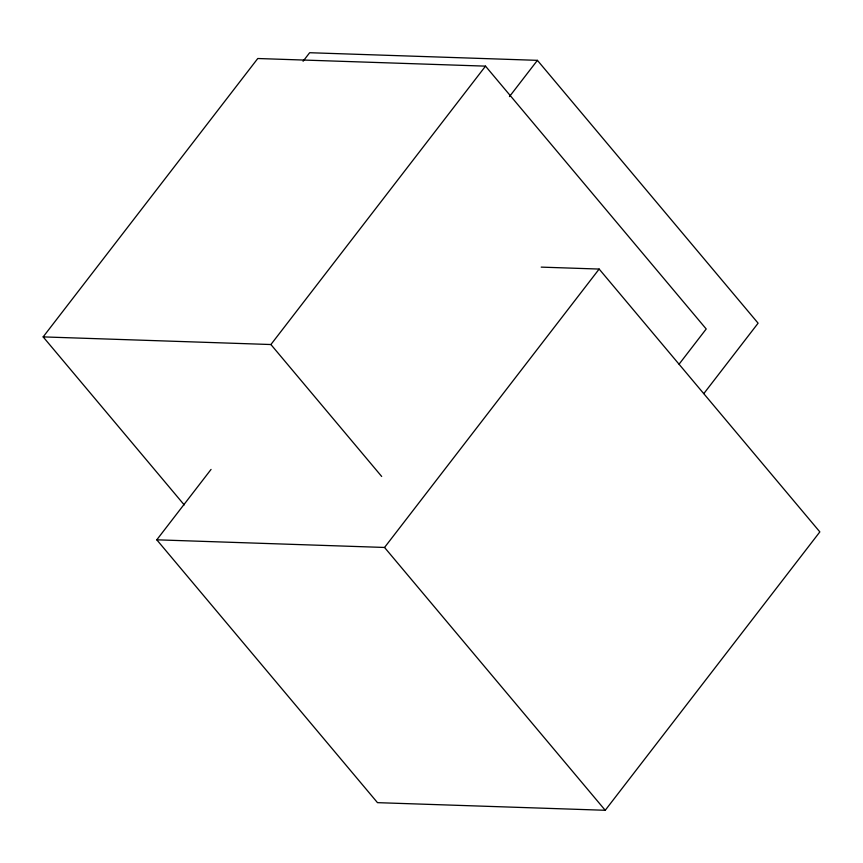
<?xml version="1.0" encoding="UTF-8"?>
<svg xmlns="http://www.w3.org/2000/svg" width="863" height="863" viewBox="0 0 863 863"><rect width="100%" height="100%" fill="white"/><g stroke="black" fill="none" stroke-linecap="round" stroke-linejoin="round"><path stroke-width="1.29" d="M184.229 504.909L43.15 336.894L257.767 58.511L485.513 66.138L706.214 328.976L679.084 364.175M303.075 61.251L309.655 52.719L537.412 60.345L758.102 323.183L703.83 393.582M43.15 336.894L270.906 344.531L485.513 66.138M541.198 267.12L599.149 269.062L819.85 531.899L605.233 810.281L377.487 802.655L156.786 539.817L211.057 469.418M509.45 96.613L537.412 60.345M156.786 539.817L384.542 547.455L599.149 269.062M270.906 344.531L381.683 476.462M384.542 547.455L605.233 810.281"/></g></svg>
